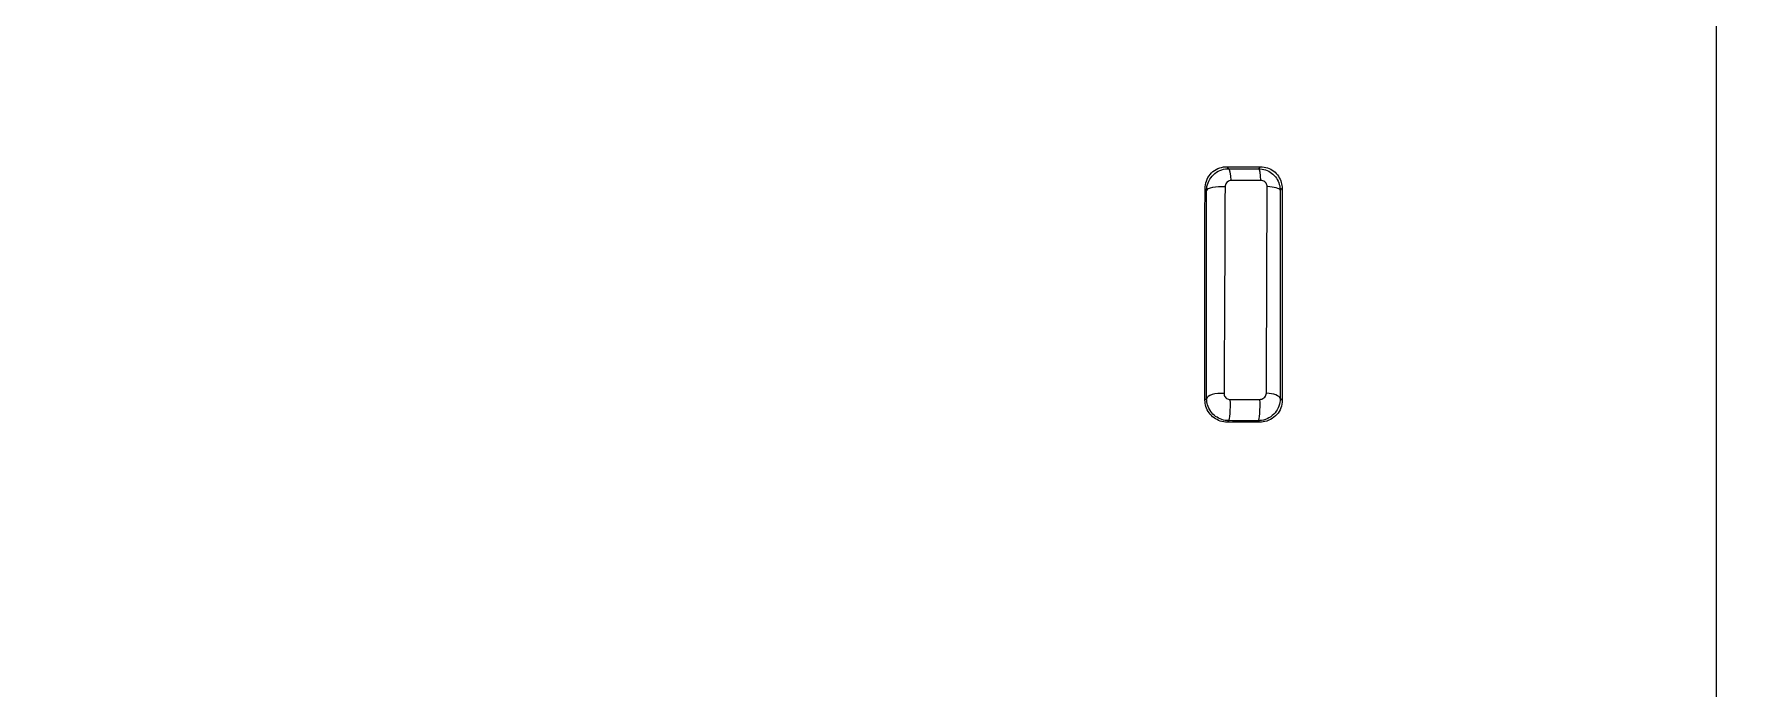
# Model space of a CAD drawing. Header units: millimetres. Extents: x 0 to 594, y 0 to 532.
# Drawn here: x 474.404 to 477.139, y 281.54 to 282.587 of the extents above; entities that cross this region are included whole.
import ezdxf

# ---------------------------------------------------------------- set-up
doc = ezdxf.new("R2010")
doc.units = ezdxf.units.MM
for name, color, linetype, true_color in [('13', 7, 'Continuous', 0xffffff), ('201', 7, 'Continuous', 0xffffff), ('4', 7, 'Continuous', 0xffffff)]:
    doc.layers.add(name, color=color, linetype=linetype, true_color=true_color)

# ---------------------------------------------------------------- blocks, each defined once
blk = doc.blocks.new('_U13')
at = {"layer": '201', "color": 250, "lineweight": 13}
blk.add_arc((430.61169, 282.820884), 53.921515, 175, 359.999943, dxfattribs=at)

msp = doc.modelspace()

# ---------------------------------------------------------------- linework, layer by layer
at = {"layer": '13', "color": 250, "linetype": 'Continuous', "lineweight": 18}
msp.add_circle((430.61169, 282.82088), 80.5978, dxfattribs=at)
at = {"layer": '4', "color": 250, "linetype": 'Continuous', "lineweight": 13}
for centre, major_axis, ratio, start_param, end_param in [((476.31242, 282.34691), (0, -0.025), 0.182821, 1.8114849, 3.0883343), ((476.36037, 282.3469), (0, -0.025), 0.17102, 1.8161106, 3.0884491), ((476.30256, 282.33682), (-0.025, 0), 0.244774, 4.5328309, 6.2291811), ((476.37022, 282.33701), (-0.025, -0.00001), 0.250668, 3.195681, 4.5490468), ((476.30262, 282.00408), (-0.025, -0.00001), 0.349326, 4.6005511, 6.2273015), ((476.3128, 281.99404), (-0.00001, -0.025), 0.115536, 0.0527132, 1.9310059), ((476.36013, 281.99402), (-0.00001, -0.025), 0.114136, 0.0527046, 1.9424356), ((476.37033, 282.00395), (-0.025, -0.00001), 0.364338, 3.1978209, 4.6033728)]:
    msp.add_ellipse(centre, major_axis=major_axis, ratio=ratio, start_param=start_param, end_param=end_param, dxfattribs=at)
at = {"layer": '4', "color": 250, "linetype": 'Continuous', "lineweight": 18}
for points, knots in [([(477.09169, 284.06569), (477.09169, 284.03143), (477.09169, 283.90439), (477.09169, 283.71646), (477.09169, 283.50096), (477.09169, 283.33194), (477.09169, 283.15615), (477.09169, 283.00461), (477.09169, 282.8808), (477.09169, 282.75543), (477.09169, 282.59634), (477.09169, 282.40466), (477.09169, 282.21527), (477.09169, 282.03114), (477.09169, 281.85504), (477.09169, 281.68941), (477.09169, 281.53628), (477.09169, 281.39715), (477.09169, 281.27307), (477.09169, 281.16447), (477.09169, 281.08166), (477.09169, 281.01896), (477.09169, 280.95517), (477.09169, 280.88736), (477.09169, 280.83582), (477.09169, 280.80946), (477.09169, 280.80427)], [0, 0, 0, 0, 0.0330768, 0.1196658, 0.1629603, 0.2062548, 0.2495493, 0.2928438, 0.3144911, 0.3361383, 0.3794328, 0.4227273, 0.4660218, 0.5093163, 0.5526108, 0.5959053, 0.6391998, 0.6824943, 0.7257888, 0.7690833, 0.8123778, 0.8412408, 0.8701038, 0.9278298, 0.9855558, 1, 1, 1, 1]), ([(473.37337, 281.15398), (473.39238, 281.21638), (473.44628, 281.37686), (473.55636, 281.64741), (473.71322, 281.9753), (473.90421, 282.32956), (474.13312, 282.71433), (474.39985, 283.12361), (474.65381, 283.47813), (474.85843, 283.73976), (474.95627, 283.85799), (474.99593, 283.9047)], [0, 0, 0, 0, 0.0875024, 0.2211342, 0.354766, 0.4883977, 0.6220295, 0.7556612, 0.889293, 0.9561088, 1, 1, 1, 1]), ([(476.27505, 282.33975), (476.27506, 282.34394), (476.2758, 282.34815), (476.27862, 282.35593), (476.28073, 282.3596), (476.28604, 282.36592), (476.28931, 282.36866), (476.29648, 282.37267), (476.30045, 282.37405), (476.30618, 282.37492), (476.30788, 282.37504), (476.30957, 282.37504)], [0, 0, 0, 0, 0.2284594, 0.2284594, 0.4568207, 0.4568207, 0.6862077, 0.6862077, 0.9096767, 0.9096767, 1, 1, 1, 1]), ([(476.30957, 282.37504), (476.31847, 282.37504), (476.32737, 282.37504), (476.34543, 282.37504), (476.35459, 282.37504), (476.36376, 282.37504)], [0, 0, 0, 0, 0.4931765, 0.4931765, 1, 1, 1, 1]), ([(476.36376, 282.37504), (476.36748, 282.37504), (476.37128, 282.37443), (476.37841, 282.37203), (476.38185, 282.3702), (476.38776, 282.36565), (476.39033, 282.36289), (476.3944, 282.35682), (476.39595, 282.35343), (476.39781, 282.34685), (476.39824, 282.34361), (476.39824, 282.34042)], [0, 0, 0, 0, 0.2075495, 0.2075495, 0.4155569, 0.4155569, 0.6177777, 0.6177777, 0.8198775, 0.8198775, 1, 1, 1, 1]), ([(476.27495, 282.00189), (476.27496, 282.03188), (476.27497, 282.06201), (476.27499, 282.12896), (476.275, 282.16587), (476.27503, 282.24827), (476.27504, 282.29388), (476.27505, 282.33975)], [0, 0, 0, 0, 0.2707205, 0.2707205, 0.5990003, 0.5990003, 1, 1, 1, 1]), ([(476.27766, 282.00456), (476.27765, 282.04094), (476.27764, 282.07753), (476.27762, 282.15109), (476.27762, 282.18808), (476.27761, 282.26235), (476.2776, 282.29966), (476.2776, 282.33715)], [0, 0, 0, 0, 0.333891, 0.333891, 0.6673562, 0.6673562, 1, 1, 1, 1]), ([(476.39519, 282.33736), (476.39519, 282.29955), (476.3952, 282.26196), (476.39522, 282.18734), (476.39524, 282.15029), (476.39526, 282.07691), (476.39528, 282.04056), (476.39529, 282.00447)], [0, 0, 0, 0, 0.3343578, 0.3343578, 0.6681543, 0.6681543, 1, 1, 1, 1]), ([(476.39824, 282.34042), (476.39826, 282.30685), (476.39827, 282.27345), (476.3983, 282.20309), (476.39831, 282.16616), (476.39834, 282.08647), (476.39836, 282.04379), (476.39838, 282.00147)], [0, 0, 0, 0, 0.2913841, 0.2913841, 0.6174078, 0.6174078, 1, 1, 1, 1]), ([(476.31056, 281.96673), (476.30684, 281.96673), (476.30304, 281.96734), (476.29591, 281.96968), (476.2925, 281.97143), (476.28646, 281.97583), (476.28376, 281.97855), (476.27935, 281.98464), (476.27761, 281.98811), (476.27547, 281.995), (476.27495, 281.99848), (476.27495, 282.00189)], [0, 0, 0, 0, 0.1990725, 0.1990725, 0.3980197, 0.3980197, 0.5990802, 0.5990802, 0.8075886, 0.8075886, 1, 1, 1, 1]), ([(476.39838, 282.00147), (476.39838, 281.99736), (476.39761, 281.99323), (476.39469, 281.98561), (476.39252, 281.98201), (476.38702, 281.97576), (476.3836, 281.97304), (476.37613, 281.96904), (476.37198, 281.96767), (476.36607, 281.96683), (476.36437, 281.96671), (476.36267, 281.96671)], [0, 0, 0, 0, 0.2282721, 0.2282721, 0.4562752, 0.4562752, 0.6879219, 0.6879219, 0.9126792, 0.9126792, 1, 1, 1, 1]), ([(476.36267, 281.96671), (476.35391, 281.96672), (476.34514, 281.96672), (476.32777, 281.96673), (476.31917, 281.96673), (476.31056, 281.96673)], [0, 0, 0, 0, 0.5046053, 0.5046053, 1, 1, 1, 1])]:
    msp.add_open_spline(points, degree=3, knots=knots, dxfattribs=at)
at = {"layer": '4', "color": 250, "linetype": 'Continuous', "lineweight": 13}
for points in [[(476.30957, 282.37504), (476.3106, 282.37399), (476.31164, 282.37293), (476.31267, 282.37188)], [(476.3606, 282.37187), (476.36166, 282.37292), (476.36271, 282.37398), (476.36376, 282.37504)], [(476.31267, 282.37188), (476.32863, 282.37187), (476.34461, 282.37187), (476.3606, 282.37187)], [(476.36452, 282.35297), (476.34862, 282.35295), (476.33273, 282.35291), (476.31686, 282.35287)], [(476.2776, 282.33715), (476.27675, 282.33802), (476.2759, 282.33889), (476.27505, 282.33975)], [(476.39824, 282.34042), (476.39722, 282.3394), (476.39621, 282.33838), (476.39519, 282.33736)], [(476.27495, 282.00189), (476.27585, 282.00278), (476.27675, 282.00367), (476.27766, 282.00456)], [(476.3155, 282.00285), (476.33127, 282.00294), (476.34703, 282.00302), (476.36279, 282.0031)], [(476.39529, 282.00447), (476.39632, 282.00347), (476.39735, 282.00247), (476.39838, 282.00147)], [(476.31294, 281.96908), (476.31215, 281.96829), (476.31135, 281.96751), (476.31056, 281.96673)], [(476.36027, 281.96905), (476.34449, 281.96906), (476.32871, 281.96907), (476.31294, 281.96908)], [(476.36267, 281.96671), (476.36187, 281.96749), (476.36107, 281.96827), (476.36027, 281.96905)]]:
    msp.add_open_spline(points, degree=3, dxfattribs=at)
for points, knots in [([(476.2776, 282.33715), (476.27765, 282.34128), (476.27844, 282.34546), (476.28137, 282.35317), (476.28355, 282.35681), (476.28899, 282.36305), (476.29234, 282.36573), (476.29961, 282.36965), (476.30363, 282.37098), (476.30934, 282.37177), (476.31101, 282.37188), (476.31267, 282.37188)], [0, 0, 0, 0, 0.2269839, 0.2269839, 0.4535743, 0.4535743, 0.6831363, 0.6831363, 0.9095927, 0.9095927, 1, 1, 1, 1]), ([(476.31686, 282.35287), (476.31639, 282.35287), (476.31592, 282.35283), (476.3143, 282.35259), (476.31317, 282.3522), (476.31112, 282.35106), (476.31018, 282.35028), (476.30866, 282.34849), (476.30806, 282.34744), (476.30725, 282.34523), (476.30703, 282.34404), (476.30703, 282.34285)], [0, 0, 0, 0, 0.0881749, 0.0881749, 0.311817, 0.311817, 0.5421357, 0.5421357, 0.7712638, 0.7712638, 1, 1, 1, 1]), ([(476.3606, 282.37187), (476.36432, 282.37184), (476.36808, 282.3712), (476.37516, 282.36878), (476.37856, 282.36696), (476.38445, 282.36244), (476.38703, 282.35971), (476.39114, 282.3537), (476.39273, 282.35035), (476.39466, 282.3438), (476.39515, 282.34057), (476.39519, 282.33736)], [0, 0, 0, 0, 0.2068167, 0.2068167, 0.4165636, 0.4165636, 0.620334, 0.620334, 0.8216499, 0.8216499, 1, 1, 1, 1]), ([(476.37429, 282.3432), (476.37429, 282.34411), (476.37417, 282.34503), (476.37364, 282.3469), (476.3732, 282.34786), (476.37204, 282.34957), (476.37132, 282.35034), (476.36964, 282.35162), (476.36867, 282.35214), (476.36665, 282.35281), (476.36558, 282.35298), (476.36452, 282.35297)], [0, 0, 0, 0, 0.1819692, 0.1819692, 0.3835857, 0.3835857, 0.5850969, 0.5850969, 0.7926035, 0.7926035, 1, 1, 1, 1]), ([(476.30703, 282.34285), (476.30691, 282.30565), (476.30677, 282.26865), (476.30646, 282.19496), (476.30627, 282.15825), (476.30587, 282.08522), (476.30565, 282.04888), (476.30541, 282.01276)], [0, 0, 0, 0, 0.3324314, 0.3324314, 0.6658983, 0.6658983, 1, 1, 1, 1]), ([(476.37305, 282.013), (476.37325, 282.04883), (476.37344, 282.0849), (476.37376, 282.1577), (476.37389, 282.19445), (476.37412, 282.26845), (476.37422, 282.30572), (476.37429, 282.3432)], [0, 0, 0, 0, 0.3320658, 0.3320658, 0.6658546, 0.6658546, 1, 1, 1, 1]), ([(476.31294, 281.96908), (476.3092, 281.96907), (476.30541, 281.96967), (476.29832, 281.97201), (476.29492, 281.97377), (476.28893, 281.9782), (476.28626, 281.98092), (476.28192, 281.98704), (476.28021, 281.99054), (476.27812, 281.99752), (476.27762, 282.00107), (476.27766, 282.00456)], [0, 0, 0, 0, 0.2020824, 0.2020824, 0.403336, 0.403336, 0.6041602, 0.6041602, 0.8096374, 0.8096374, 1, 1, 1, 1]), ([(476.30541, 282.01276), (476.3054, 282.01179), (476.30555, 282.01079), (476.30615, 282.00884), (476.30664, 282.00786), (476.30789, 282.00615), (476.30865, 282.00539), (476.31036, 282.00415), (476.31134, 282.00366), (476.31336, 282.00301), (476.31445, 282.00285), (476.3155, 282.00285)], [0, 0, 0, 0, 0.1945001, 0.1945001, 0.4017439, 0.4017439, 0.6016035, 0.6016035, 0.8003018, 0.8003018, 1, 1, 1, 1]), ([(476.39529, 282.00447), (476.39535, 282.00035), (476.39464, 281.99615), (476.39184, 281.9884), (476.38972, 281.98473), (476.38434, 281.97836), (476.38097, 281.97558), (476.37361, 281.97148), (476.36951, 281.97008), (476.36367, 281.9692), (476.36197, 281.96906), (476.36027, 281.96905)], [0, 0, 0, 0, 0.2261621, 0.2261621, 0.4509596, 0.4509596, 0.6810288, 0.6810288, 0.9090245, 0.9090245, 1, 1, 1, 1]), ([(476.36279, 282.0031), (476.36328, 282.0031), (476.36378, 282.00314), (476.36547, 282.00338), (476.36665, 282.00378), (476.36879, 282.00492), (476.36976, 282.0057), (476.37134, 282.00748), (476.37197, 282.0085), (476.37281, 282.01067), (476.37304, 282.01184), (476.37305, 282.013)], [0, 0, 0, 0, 0.0884087, 0.0884087, 0.3136927, 0.3136927, 0.5453274, 0.5453274, 0.7730206, 0.7730206, 1, 1, 1, 1])]:
    msp.add_open_spline(points, degree=3, knots=knots, dxfattribs=at)

# ---------------------------------------------------------------- block references
at = {"layer": '201', "color": 250, "linetype": 'Continuous', "lineweight": 18}
msp.add_blockref('_U13', (0, 0), dxfattribs=at)

doc.saveas('drawing.dxf')
